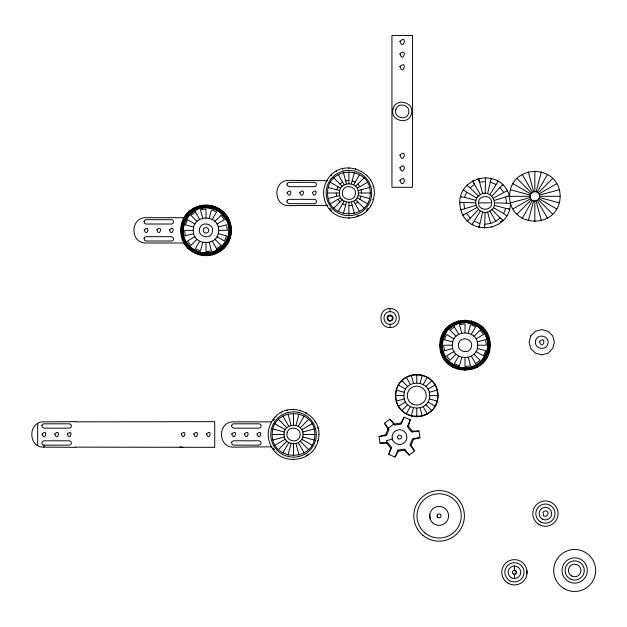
<?xml version="1.0" encoding="UTF-8"?>
<svg xmlns="http://www.w3.org/2000/svg" width="627" height="627" viewBox="0 0 627 627"><rect width="100%" height="100%" fill="white"/><g stroke="black" fill="none" stroke-linecap="round" stroke-linejoin="round"><path stroke-width="0.94" d="M429.738 514.375L430.412 519.571M180.686 230.352C181.07 197.317 230.877 197.317 231.269 230.352C230.877 263.387 181.07 263.387 180.686 230.352L183.209 230.352L183.985 224.458L181.54 223.808M193.328 230.352C192.716 214.105 219.238 214.105 218.619 230.352C219.238 246.591 192.716 246.591 193.328 230.352L184.636 230.352L185.365 235.87L193.759 233.62M272.189 434.48C271.906 406.774 315.154 406.774 314.872 434.48C315.154 462.185 271.906 462.185 272.189 434.48L284.047 434.48C283.584 446.667 303.476 446.667 303.013 434.48C303.476 422.3 283.584 422.3 284.047 434.48M327.568 193.014C327.286 165.309 370.533 165.309 370.251 193.014C370.533 220.72 327.286 220.72 327.568 193.014L339.426 193.014C338.964 205.201 358.856 205.201 358.393 193.014C358.856 180.835 338.964 180.835 339.426 193.014M317.96 441.024C325.985 413.381 285.497 396.609 271.624 421.838A25.292 25.292 0 0 0 271.624 447.129C281.695 466.276 313.187 462.13 317.96 441.024L317.34 440.859M373.339 199.558C381.373 171.916 340.884 155.143 327.012 180.372A25.292 25.292 0 0 0 327.012 205.664C337.075 224.811 368.574 220.665 373.339 199.558L372.72 199.394M395.637 395.598C395.355 368.143 438.202 368.143 437.92 395.598C438.202 423.045 395.355 423.045 395.637 395.598L403.937 395.598C403.31 412.096 430.247 412.096 429.62 395.598C430.247 379.092 403.31 379.092 403.937 395.598M439.723 345.218C440.107 312.183 489.914 312.183 490.306 345.218C489.914 378.253 440.107 378.253 439.723 345.218L442.254 345.218L443.023 339.332L445.303 333.838L443.109 332.576M530.27 197.544C528.467 191.713 538.076 189.142 539.432 195.083C541.226 200.914 531.625 203.485 530.27 197.544L510.417 202.858C511.005 231.637 467.577 237.374 460.696 209.402C452.522 177.394 500.628 164.509 509.555 196.314C509.947 229.349 559.754 229.349 560.138 196.314C559.754 163.279 509.947 163.279 509.555 196.314L508.936 196.478M452.365 345.218C451.753 328.979 478.276 328.979 477.656 345.218C478.276 361.465 451.753 361.465 452.365 345.218L443.673 345.218L444.402 350.744L452.796 348.494M480.258 194.699C490.58 188.053 500.722 205.327 489.867 211.072C479.545 217.561 469.599 200.342 480.384 194.644L472.484 180.96M478.55 202.858C478.229 194.409 492.023 194.409 491.701 202.858C492.023 211.307 478.229 211.307 478.55 202.858L491.701 202.858M479.091 227.358L482.672 212.02M485.126 193.375L485.635 177.637M484.616 228.087L485.126 212.341M487.579 193.696L491.16 178.366M526.868 573.862L526.868 570.695M199.425 254.781L200.084 252.336L205.977 253.112L211.863 252.336L212.522 254.781M202.701 242.563L200.452 250.965L195.303 248.833L199.652 241.301M209.246 218.133L211.495 209.739L216.644 211.871L212.294 219.395M212.522 205.922L211.863 208.36L205.977 207.584L200.084 208.36L199.425 205.922M343.392 213.627L346.457 202.176M351.371 183.852L354.435 172.401M355.29 169.204L355.462 168.585M288.005 455.092L291.077 443.642M295.983 425.318L299.055 413.867M299.91 410.669L300.074 410.05M411.304 416.014L413.452 407.997M420.106 383.191L422.253 375.173M478.581 227.287L478.746 226.668M491.505 179.056L491.67 178.429M458.47 369.648L459.121 367.21L453.634 364.938L448.916 361.317L447.129 363.104M461.738 357.437L459.489 365.831L454.34 363.699L458.69 356.175M468.283 333.008L470.54 324.606L475.681 326.738L471.339 334.269M490.306 345.218L487.775 345.218C488.253 328.383 467.969 316.51 453.587 325.429C440.922 332.435 438.43 351.332 448.854 361.379C477.79 386.475 507.212 335.68 470.908 323.234L471.559 320.789M528.302 220.743L533.624 200.891M536.077 191.737L541.399 171.884M398.31 451.126L395.057 457.028L388.787 454.481L390.582 447.984M408.436 426.235L410.27 419.761L404.164 417.229L400.724 423.107L394.571 423.946L389.822 419.142L384.484 423.296L387.964 429.064M437.301 515.073C437.685 513.913 436.463 517.518 438.304 517.683M385.284 435.655L388.309 428.217L393.654 424.064M388.787 454.481L391.616 447.529L387.462 442.184L380.033 443.218L379.108 436.51L385.629 434.817M395.057 457.028L397.886 450.076L404.587 449.151L409.188 455.077L414.533 450.923L411.046 445.154L413.726 438.555M336.699 189.746L337.961 186.689M359.867 199.339L361.128 196.29M460.626 196.823L464.513 197.34L466.645 192.191L463.533 189.809M404.164 417.229L401.131 424.142L394.43 425.067L389.822 419.142M410.27 419.761L407.393 426.689L411.547 432.027L418.977 431L419.91 437.701L413.381 439.402M506.718 215.915L503.606 213.533L505.738 208.383L509.602 208.893L509.555 209.402L508.936 209.238M482.9 363.104L481.113 361.317L484.726 356.598L486.999 351.112L489.444 351.771M193.328 252.25L194.589 250.063C165.685 232.319 197.521 191 222.13 214.191C245.361 238.809 203.924 270.652 186.258 241.732L184.072 242.994L146.13 242.994C129.891 243.613 129.891 217.091 146.13 217.702L184.072 217.702A25.292 25.292 0 0 1 222.232 210.978A25.292 25.292 0 0 1 222.232 249.726A25.292 25.292 0 0 1 184.072 242.994M217.357 210.633L218.619 208.446M338.243 211.495L344.168 201.228M353.652 184.8L359.584 174.533M361.238 171.673L361.56 171.108M282.855 452.96L288.788 442.693M298.272 426.266L304.197 415.999M305.851 413.138L306.172 412.574M472.484 224.764L472.805 224.207M472.068 224.45L480.384 211.072M489.867 194.644L498.183 181.274M497.454 181.516L497.775 180.96M406.21 413.906A21.146 21.146 0 0 1 406.21 377.282A21.146 21.146 0 0 1 437.92 395.598A21.146 21.146 0 0 1 406.21 413.906L410.356 406.719M423.201 384.469L427.348 377.282M522.205 218.22L532.48 200.421M537.221 192.207L547.496 174.408M452.365 367.124L453.634 364.938M476.395 325.507L477.656 323.32M366.905 209.716L368.018 208.258M273.301 420.701L274.422 419.244M467.648 221.057L478.417 209.567M491.834 196.157L502.603 184.659M188.092 248.237L189.879 246.442M197.035 239.295L190.882 245.439L187.497 241.019L195.021 236.677M214.92 221.409L221.065 215.257L224.458 219.677L216.926 224.027M223.855 212.467L222.068 214.254L225.689 218.972L227.875 217.702M331.025 210.899L331.487 210.445M333.823 208.109L342.209 199.723M355.619 186.305L364.005 177.927M366.34 175.584L366.795 175.129M467.24 220.743L467.695 220.289M502.556 185.427L503.011 184.973M388.003 320.107L388.426 319.684C384.907 314.762 395.3 314.762 391.773 319.684L392.196 320.107L390.104 320.977L388.003 320.107A2.963 2.963 0 0 1 388.003 315.922A2.963 2.963 0 0 1 392.196 315.922A2.963 2.963 0 0 1 392.196 320.107M275.645 452.365L276.099 451.91M278.443 449.575L286.821 441.189M300.239 427.771L308.617 419.392M516.962 214.199L531.492 199.668M538.201 192.959L552.732 178.429M456.072 354.161L449.927 360.313L446.534 355.893L454.066 351.543M473.957 336.276L480.102 330.131L483.495 334.552L475.964 338.901M481.113 329.128L482.9 327.333M401.829 410.544L407.699 404.674M425.858 386.514L431.729 380.644M195.702 211.707L190.882 215.257L197.035 221.409M216.252 248.997L221.065 245.439L214.92 239.295M339.967 184.072L342.593 182.065M75.812 421.634L44 421.838C27.753 421.219 27.753 447.741 44 447.129L75.812 447.325M355.235 203.971L357.852 201.957M466.927 185.388L470.038 187.771L474.851 184.213M485.126 224.2L490.651 223.471L495.8 221.339L500.213 217.953L503.324 220.336M500.37 221.966L501.827 220.845M470.908 323.234C463.126 321.29 454.677 323.556 448.916 329.128L447.129 327.333M454.74 326.573L449.927 330.131L456.072 336.276M306.579 455.265L308.037 454.152M475.29 363.864L480.102 360.313L473.957 354.161M515.582 573.862L516.405 572.279L515.582 570.695M327.568 205.342L289.071 205.664C272.823 206.275 272.823 179.753 289.071 180.372L327.568 180.694M330.429 203.689L340.696 197.756M357.124 188.272L367.391 182.347M370.259 180.694L370.816 180.372M463.22 215.508L463.784 215.186M463.024 215.03L476.912 207.6M493.339 198.116L507.227 190.694M512.949 208.963L530.74 198.688M538.954 193.939L556.752 183.672M272.181 446.808L233.691 447.129C217.444 447.741 217.444 421.219 233.691 421.838L271.624 421.838M275.049 445.154L285.316 439.221M301.744 429.738L312.011 423.813M314.872 422.159L315.436 421.838M443.109 357.868L445.303 356.598L443.023 351.112L440.585 351.771M484.726 333.838L486.92 332.576M398.466 406.163L405.653 402.017M427.904 389.171L435.091 385.025M356.755 216.221L358.942 215.312M460.892 209.88L475.964 205.311M494.288 200.405L509.359 195.836M391.585 320.585L390.104 320.977L388.615 320.585M459.121 367.21L465.015 367.986L470.908 367.21L476.395 364.938L477.656 367.124M392.439 439.049L386.342 440.726L386.765 442.247M181.54 236.896L183.985 236.238L183.209 230.352M218.188 227.076L226.59 224.827L227.311 230.352L218.619 230.352M227.962 224.458L230.407 223.808M328.297 198.54L339.748 195.467M358.072 190.561L369.522 187.489M372.72 186.634L373.339 186.47M460.696 209.402L461.315 209.238M539.432 195.083L559.276 189.769M477.225 341.95L485.627 339.701L486.356 345.218L477.656 345.218M486.999 339.332L489.444 338.674M396.358 401.068L404.368 398.921M429.181 392.267L437.199 390.119M272.917 440.005L284.368 436.933M302.692 432.027L314.143 428.954M317.34 428.1L317.96 427.935M379.108 436.51L386.538 435.483L389.085 429.221L384.484 423.296M419.91 437.701L412.472 438.728L409.925 444.998L414.533 450.923M397.408 451.252L405.363 450.147M345.642 180.803L348.91 180.372M485.126 181.516L479.6 182.245L478.103 178.624M348.91 205.664L352.186 205.233M390.104 308.531C377.916 308.069 377.916 327.96 390.104 327.498C402.283 327.96 402.283 308.069 390.104 308.531L390.104 311.69C398.223 311.384 398.223 324.645 390.104 324.339C381.976 324.645 381.976 311.384 390.104 311.69M412.245 431.141L418.977 431M358.393 193.014L370.251 193.014M509.555 196.314L530.105 196.314M539.588 196.314L560.138 196.314M459.834 202.858L460.477 202.858M459.904 202.349L475.642 202.858M494.609 202.858L510.331 203.367M228.737 230.352L231.269 230.352M429.62 395.598L437.92 395.598M303.013 434.48L314.872 434.48M318.179 434.48L318.822 434.48M44 445.154L69.291 445.154C72.081 445.256 72.081 440.695 69.291 440.805L44 440.805C41.202 440.695 41.202 445.256 44 445.154L44 447.129M380.033 443.218L386.922 443.273M389.688 320.922L388.897 320.695M179.777 446.886L183.1 447.325M510.417 189.769L530.27 195.083M539.432 197.544L559.276 202.858M460.696 196.314L461.315 196.478M464.513 197.34L475.964 200.405M494.288 205.311L505.738 208.383M328.297 187.489L339.748 190.561M358.072 195.467L369.522 198.54M193.759 227.076L185.365 224.827L187.497 219.677L195.021 224.027M218.188 233.62L226.59 235.87L224.458 241.019L216.926 236.677M227.962 236.238L230.407 236.896M440.585 338.674L443.023 339.332M452.796 341.95L444.402 339.701L446.534 334.552L454.066 338.901M477.225 348.494L485.627 350.744L483.495 355.893L475.964 351.543M396.358 390.119L404.368 392.267M429.181 398.921L437.199 401.068M272.917 428.954L284.368 432.027M302.692 436.933L314.143 440.005M490.651 182.245L495.8 184.377M474.459 221.339L479.6 223.471M352.186 180.803L355.235 182.065M342.593 203.971L345.642 205.233M512.949 183.672L530.74 193.939M538.954 198.688L556.752 208.963M463.22 190.216L463.784 190.537M466.645 192.191L476.912 198.116M493.339 207.6L503.606 213.533M330.429 182.347L340.696 188.272M357.124 197.756L367.391 203.689M370.259 205.342L370.816 205.664M484.726 356.598L486.92 357.868M184.072 217.702L186.258 218.972L189.879 214.254L188.092 212.467M227.875 242.994L225.689 241.732L222.068 246.442L223.855 248.237M398.466 385.025L405.653 389.171M427.904 402.017L435.091 406.163M275.049 423.813L285.316 429.738M301.744 439.221L312.011 445.154M314.872 446.808L315.436 447.129M437.858 517.408A1.975 1.975 0 0 0 441.055 516.193A1.975 1.975 0 0 0 438.398 514.03A1.975 1.975 0 0 0 437.858 517.408L438.061 517.534M516.962 178.429L531.492 192.959M538.201 199.668L552.732 214.199M467.24 184.973L467.695 185.427M470.038 187.771L478.417 196.157M491.834 209.567L500.213 217.953M502.556 220.289L503.011 220.743M331.025 175.129L331.487 175.584M333.823 177.927L342.209 186.305M355.619 199.723L364.005 208.109M366.34 210.445L366.795 210.899M401.829 380.644L407.699 386.514M425.858 404.674L431.729 410.544M275.645 416.594L276.099 417.049M278.443 419.392L286.821 427.771M300.239 441.189L308.617 449.575M404.462 450.272L409.188 455.077M407.879 425.521L412.801 431.854M386.208 442.364L391.138 448.697M500.213 187.771L503.606 192.191M466.645 213.533L470.038 217.953M357.852 184.072L359.867 186.689M337.961 199.339L339.967 201.957M329.802 208.258L330.923 209.716M273.301 448.266L274.422 449.724M522.205 174.408L532.48 192.207M537.221 200.421L547.496 218.22M489.867 211.072L495.8 221.339M497.454 224.207L497.775 224.764M452.365 323.32L453.634 325.507M454.34 326.738L458.69 334.269M471.339 356.175L475.681 363.699M336.268 171.108L336.589 171.673M338.243 174.533L344.168 184.8M353.652 201.228L359.584 211.495M406.21 377.282L410.356 384.469M423.201 406.719L427.348 413.906M193.328 208.446L194.589 210.633M195.303 211.871L199.652 219.395M212.294 241.301L216.644 248.833M217.357 250.063L218.619 252.25M280.88 412.574L281.202 413.138M282.855 415.999L288.788 426.266M298.272 442.693L304.197 452.96M472.954 180.756L474.459 184.377M392.188 438.116L392.698 439.982M528.302 171.884L533.624 191.737M536.077 200.891L541.399 220.743M478.581 178.429L482.672 193.696M487.579 212.02L490.651 223.471M491.505 226.668L491.67 227.287M458.47 320.789L459.121 323.234M461.738 333.008L459.489 324.606L465.015 323.877L465.015 332.576M468.283 357.437L470.54 365.831L465.015 366.56L465.015 357.868M470.908 367.21L471.559 369.648M411.304 375.173L413.452 383.191M420.106 407.997L422.253 416.014M342.366 168.585L342.53 169.204M343.392 172.401L346.457 183.852M351.371 202.176L354.435 213.627M286.986 410.05L287.15 410.669M288.005 413.867L291.077 425.318M295.983 443.642L299.055 455.092M202.701 218.133L200.452 209.739L205.977 209.01L205.977 217.702M209.246 242.563L211.495 250.965L205.977 251.693L205.977 242.994M505.738 197.34L506.467 202.858M463.784 202.858L464.513 208.383M361.128 189.746L361.56 193.014M336.268 193.014L336.699 196.29M534.847 171.022L534.847 191.572M534.847 201.055L534.847 221.605M514.43 565.954L514.43 570.304M514.43 574.254L514.43 578.603M465.015 319.927L465.015 322.458M465.015 367.986L465.015 370.51M416.775 374.452L416.775 382.752M416.775 408.436L416.775 416.736M390.104 324.339L390.104 327.498M348.91 167.722L348.91 168.365M348.91 171.673L348.91 183.531M348.91 202.497L348.91 214.356M348.91 217.663L348.91 218.306M293.53 409.188L293.53 409.831M293.53 413.138L293.53 424.996M293.53 443.963L293.53 455.821M293.53 459.129L293.53 459.771M205.977 205.06L205.977 207.584M205.977 253.112L205.977 255.644M75.608 421.838L214.716 421.634L214.716 447.325L75.608 447.129M37.675 423.531L37.675 445.436M41.899 425.419L42.111 427.073L44 428.155L69.291 428.155C72.081 428.265 72.081 423.703 69.291 423.813L44 423.813L42.91 424.103L41.899 425.419M42.087 433.97C44.776 442.552 48.71 427.88 42.087 433.97M54.737 433.97C57.425 442.552 61.36 427.88 54.737 433.97M67.41 433.978C70.059 442.419 73.923 427.99 67.41 433.978M144.03 221.292L144.594 223.392L146.13 224.027L171.422 224.027C174.22 224.129 174.22 219.575 171.422 219.677L146.13 219.677L145.049 219.967L144.03 221.292M144.226 229.835C146.914 238.425 150.848 223.753 144.226 229.835M144.03 238.284L144.594 240.384L146.13 241.019L171.422 241.019C174.22 241.129 174.22 236.567 171.422 236.677L146.13 236.677L145.049 236.967L144.03 238.284M156.868 229.835C159.564 238.425 163.49 223.753 156.868 229.835M169.517 229.835C172.206 238.425 176.14 223.753 169.517 229.835M182.167 223.972C174.196 255.165 221.08 267.729 229.78 236.732C237.751 205.538 190.867 192.975 182.167 223.972M182.755 224.129C174.98 254.554 220.712 266.804 229.192 236.575C236.967 206.15 191.235 193.892 182.755 224.129M183.264 224.262C175.662 254.021 220.39 266.005 228.69 236.434C236.285 206.675 191.556 194.691 183.264 224.262M183.656 224.372C176.187 253.614 220.14 265.393 228.291 236.332C235.76 207.09 191.807 195.31 183.656 224.372M199.621 228.651C197.129 236.724 210.445 240.298 212.326 232.053C214.818 223.972 201.502 220.406 199.621 228.651M181.195 433.97C183.883 442.552 187.818 427.88 181.195 433.97M206.487 433.97C209.175 442.552 213.109 427.88 206.487 433.97M231.59 425.419L232.147 427.52L233.691 428.155L258.982 428.155C261.772 428.265 261.772 423.703 258.982 423.813L233.691 423.813L232.601 424.103L231.59 425.419M231.778 433.97C234.467 442.552 238.401 427.88 231.778 433.97M231.59 442.411L232.147 444.512L233.691 445.154L258.982 445.154C261.772 445.256 261.772 440.695 258.982 440.805L233.691 440.805L232.147 441.439L231.59 442.411M244.428 433.97C247.116 442.552 251.051 427.88 244.428 433.97M286.97 183.954L287.19 185.608L289.071 186.689L314.362 186.689C317.152 186.799 317.152 182.238 314.362 182.347L289.071 182.347L287.981 182.637L286.97 183.954M287.158 192.505C289.854 201.087 293.789 186.415 287.158 192.505M286.97 200.946L287.19 202.599L289.071 203.689L314.362 203.689C317.152 203.791 317.152 199.229 314.362 199.339L289.071 199.339L287.981 199.629L286.97 200.946M257.07 433.97C259.766 442.552 263.693 427.88 257.07 433.97M299.808 192.505C302.496 201.087 306.431 186.415 299.808 192.505M312.458 192.505C315.146 201.087 319.08 186.415 312.458 192.505M287.174 432.779C284.682 440.859 298.005 444.425 299.878 436.18C302.379 428.108 289.055 424.534 287.174 432.779M342.561 191.313C340.069 199.394 353.385 202.96 355.266 194.715C357.758 186.642 344.435 183.068 342.561 191.313M399.932 41.257C403.161 51.563 407.879 33.952 399.932 41.257M399.932 53.906C403.161 64.205 407.879 46.602 399.932 53.906M393.058 108.973C389.461 120.619 408.679 125.768 411.383 113.879C414.98 102.232 395.77 97.083 393.058 108.973M399.932 66.548C403.161 76.855 407.879 59.244 399.932 66.548M395.872 109.725C393.38 117.798 406.696 121.372 408.577 113.126C411.069 105.054 397.745 101.48 395.872 109.725M399.932 155.073C403.161 165.371 407.879 147.768 399.932 155.073M399.932 167.722C403.161 178.021 407.879 160.41 399.932 167.722M399.932 180.364C403.161 190.663 407.879 173.06 399.932 180.364M441.204 338.839C433.241 370.032 480.125 382.595 488.825 351.598C496.788 320.405 449.904 307.841 441.204 338.839M441.792 338.995C434.025 369.421 479.749 381.678 488.237 351.441C496.004 321.016 450.28 308.766 441.792 338.995M442.301 339.136C434.699 368.895 479.428 380.879 487.728 351.308C495.322 321.549 450.601 309.566 442.301 339.136M442.693 339.238C435.224 368.48 479.177 380.26 487.336 351.198C494.805 321.957 450.852 310.177 442.693 339.238M458.658 343.518C456.166 351.598 469.49 355.164 471.363 346.919C473.863 338.846 460.539 335.28 458.658 343.518M535.638 340.594C533.24 348.361 546.054 351.794 547.857 343.862C550.255 336.096 537.449 332.671 535.638 340.594M539.455 341.613C542.692 351.919 547.402 334.309 539.455 341.613M193.798 433.955C196.423 442.56 200.468 427.92 193.798 433.955M530.795 335.907L529.102 342.232L530.795 348.549L535.427 353.181L541.752 354.874L548.069 353.181L552.701 348.549L554.393 342.232L552.701 335.907L548.069 331.275L541.752 329.583L535.427 331.275L530.795 335.907M343.024 171.03L337.53 173.303A22.76 22.76 0 0 0 337.53 212.725C344.536 216.621 353.283 216.621 360.298 212.725A22.76 22.76 0 0 0 360.298 173.303L354.804 171.03L348.91 170.254L343.024 171.03M287.636 412.495L282.15 414.768A22.76 22.76 0 0 0 282.15 454.191C289.157 458.086 297.903 458.086 304.91 454.191A22.76 22.76 0 0 0 304.91 414.768L299.424 412.495L293.53 411.72L287.636 412.495M400.52 444.425L398.592 444.441A7.391 7.391 0 0 1 393.247 433.179A7.391 7.391 0 0 1 405.716 433.1A7.391 7.391 0 0 1 400.52 444.425M412.495 35.551L391.946 35.551L391.946 187.301L412.495 187.301L412.495 35.551M543.507 515.512L543.076 512.267A2.688 2.688 0 0 1 546.948 511.413A2.688 2.688 0 0 1 547.465 515.339A2.688 2.688 0 0 1 543.507 515.512M423.147 535.505A25.292 25.292 0 0 0 464.082 519.885A25.292 25.292 0 0 0 430.091 492.25A25.292 25.292 0 0 0 423.147 535.505M425.145 533.052A22.133 22.133 0 0 0 460.955 519.383A22.133 22.133 0 0 0 431.219 495.205A22.133 22.133 0 0 0 425.145 533.052M433.124 523.239A9.483 9.483 0 0 0 448.47 517.385A9.483 9.483 0 0 0 435.726 507.016A9.483 9.483 0 0 0 433.124 523.239M508.105 583.228A12.65 12.65 0 0 0 527.072 572.279A12.65 12.65 0 0 0 508.105 561.322A12.65 12.65 0 0 0 508.105 583.228M511.264 577.749A6.325 6.325 0 0 0 520.755 572.279A6.325 6.325 0 0 0 511.264 566.8A6.325 6.325 0 0 0 511.264 577.749M509.626 580.594A9.601 9.601 0 0 0 524.031 572.279A9.601 9.601 0 0 0 509.626 563.963A9.601 9.601 0 0 0 509.626 580.594M513.442 573.987A1.975 1.975 0 0 0 516.405 572.279A1.975 1.975 0 0 0 513.442 570.562A1.975 1.975 0 0 0 513.442 573.987M542.245 519.085A6.325 6.325 0 0 0 551.729 513.615A6.325 6.325 0 0 0 542.245 508.136A6.325 6.325 0 0 0 542.245 519.085M539.087 524.564A12.65 12.65 0 0 0 558.054 513.615A12.65 12.65 0 0 0 539.087 502.658A12.65 12.65 0 0 0 539.087 524.564M540.607 521.923A9.601 9.601 0 0 0 555.005 513.615A9.601 9.601 0 0 0 540.607 505.299A9.601 9.601 0 0 0 540.607 521.923M412.033 403.812A9.483 9.483 0 0 0 426.266 395.598A9.483 9.483 0 0 0 412.033 387.376A9.483 9.483 0 0 0 412.033 403.812M571.51 575.947A6.325 6.325 0 0 0 580.994 570.468A6.325 6.325 0 0 0 571.51 564.998A6.325 6.325 0 0 0 571.51 575.947M568.344 581.425A12.65 12.65 0 0 0 587.319 570.468A12.65 12.65 0 0 0 568.344 559.519A12.65 12.65 0 0 0 568.344 581.425M569.872 578.784A9.601 9.601 0 0 0 584.27 570.468A9.601 9.601 0 0 0 569.872 562.16A9.601 9.601 0 0 0 569.872 578.784M564.182 588.643A20.981 20.981 0 0 0 595.65 570.468A20.981 20.981 0 0 0 564.182 552.301A20.981 20.981 0 0 0 564.182 588.643M398.31 438.681A1.975 1.975 0 0 0 401.468 437.356A1.975 1.975 0 0 0 398.741 435.287A1.975 1.975 0 0 0 398.31 438.681M204.59 232.742A2.767 2.767 0 0 0 208.744 230.352A2.767 2.767 0 0 0 204.59 227.954A2.767 2.767 0 0 0 204.59 232.742"/></g></svg>
